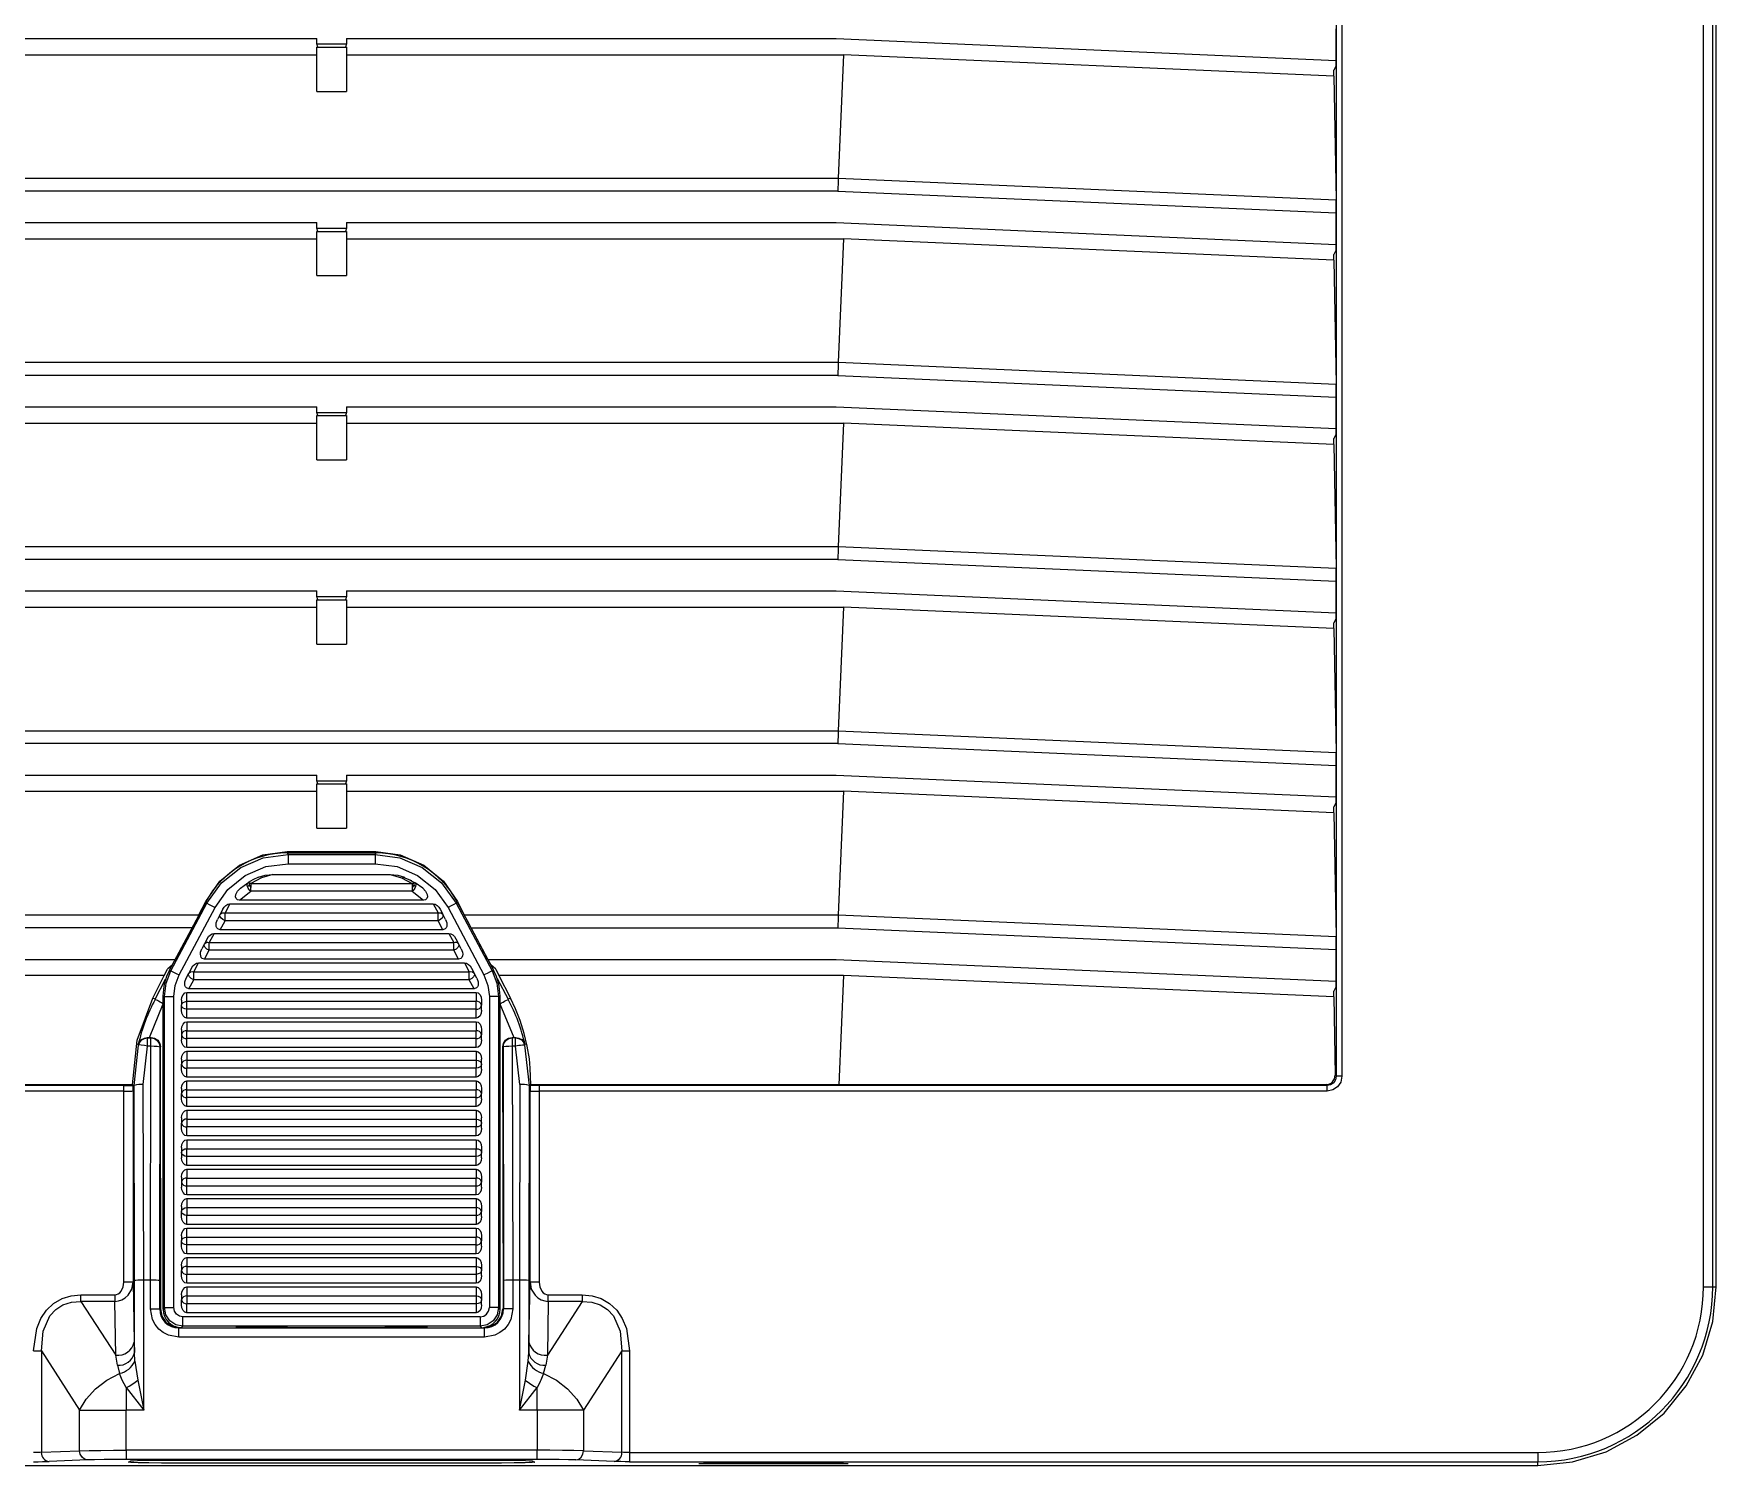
# Model space of a CAD drawing. Header units: millimetres. Extents: x -6000 to 26000, y -6000 to 26000.
# Drawn here: x 115.87 to 128.59, y -1950.66 to -1939.84 of the extents above; entities that cross this region are included whole.
import ezdxf

# ---------------------------------------------------------------- set-up
doc = ezdxf.new("R2010")
doc.units = ezdxf.units.MM
doc.header["$MEASUREMENT"] = 0
doc.layers.add('Чертеж и Рисунок_Ном._пера__7', color=7, linetype='Continuous', lineweight=15)
doc.layers.add('Чертеж и Рисунок_Ном._пера__8', color=7, linetype='Continuous', lineweight=15, true_color=0xa80f02)

msp = doc.modelspace()

# ---------------------------------------------------------------- linework, layer by layer
at = {"layer": 'Чертеж и Рисунок_Ном._пера__7', "color": 7, "linetype": 'Continuous', "lineweight": 15}
for p, q in [((128.491, -1949.307), (128.491, -1931.075)), ((128.561, -1949.307), (128.561, -1931.075)), ((128.588, -1949.307), (128.588, -1931.075)), ((125.716, -1932.665), (125.716, -1947.717)), ((125.758, -1932.665), (125.758, -1947.717)), ((125.715, -1940.039), (125.715, -1939.801)), ((114.309, -1939.874), (118.011, -1939.874)), ((118.011, -1939.915), (118.011, -1939.874)), ((118.011, -1939.915), (118.234, -1939.915)), ((118.017, -1939.94), (118.011, -1939.915)), ((118.011, -1940.274), (118.011, -1939.94)), ((118.011, -1939.94), (118.017, -1939.94)), ((118.017, -1939.94), (118.227, -1939.94)), ((118.234, -1939.915), (118.227, -1939.94)), ((118.227, -1939.94), (118.234, -1939.94)), ((118.234, -1939.874), (121.936, -1939.874)), ((118.234, -1939.874), (118.234, -1939.915)), ((118.234, -1939.94), (118.234, -1940.274)), ((121.936, -1939.874), (125.715, -1940.039)), ((114.253, -1939.996), (118.011, -1939.996)), ((118.234, -1939.996), (121.991, -1939.996)), ((121.991, -1939.996), (121.951, -1940.929)), ((125.698, -1940.158), (121.991, -1939.996)), ((125.715, -1940.081), (125.698, -1940.114)), ((125.713, -1940.039), (125.713, -1940.083)), ((125.715, -1940.039), (125.715, -1940.081)), ((125.698, -1940.158), (125.698, -1940.114)), ((125.698, -1940.158), (125.714, -1941.094)), ((118.011, -1940.274), (118.234, -1940.274)), ((114.294, -1940.929), (121.951, -1940.929)), ((121.951, -1940.929), (125.714, -1941.094)), ((121.948, -1941.028), (114.296, -1941.028)), ((121.948, -1941.028), (125.715, -1941.192)), ((125.715, -1941.43), (125.715, -1941.192)), ((114.309, -1941.265), (118.011, -1941.265)), ((118.011, -1941.307), (118.011, -1941.265)), ((118.011, -1941.307), (118.234, -1941.307)), ((118.017, -1941.332), (118.011, -1941.307)), ((118.011, -1941.666), (118.011, -1941.332)), ((118.011, -1941.332), (118.017, -1941.332)), ((118.017, -1941.332), (118.227, -1941.332)), ((118.234, -1941.307), (118.227, -1941.332)), ((118.227, -1941.332), (118.234, -1941.332)), ((118.234, -1941.265), (121.936, -1941.265)), ((118.234, -1941.265), (118.234, -1941.307)), ((118.234, -1941.332), (118.234, -1941.666)), ((121.936, -1941.265), (125.715, -1941.43)), ((114.253, -1941.388), (118.011, -1941.388)), ((118.234, -1941.388), (121.991, -1941.388)), ((121.991, -1941.388), (121.951, -1942.321)), ((125.698, -1941.55), (121.991, -1941.388)), ((125.715, -1941.472), (125.698, -1941.506)), ((125.698, -1941.55), (125.698, -1941.506)), ((125.713, -1941.43), (125.713, -1941.475)), ((125.715, -1941.43), (125.715, -1941.472)), ((125.698, -1941.55), (125.714, -1942.486)), ((118.011, -1941.666), (118.234, -1941.666)), ((114.294, -1942.321), (121.951, -1942.321)), ((121.951, -1942.321), (125.714, -1942.486)), ((121.948, -1942.42), (114.296, -1942.42)), ((121.948, -1942.42), (125.715, -1942.584)), ((125.715, -1942.822), (125.715, -1942.584)), ((114.253, -1942.78), (118.011, -1942.78)), ((114.309, -1942.657), (118.011, -1942.657)), ((118.011, -1942.699), (118.011, -1942.657)), ((118.011, -1942.699), (118.234, -1942.699)), ((118.017, -1942.723), (118.011, -1942.699)), ((118.011, -1942.723), (118.017, -1942.723)), ((118.011, -1943.058), (118.011, -1942.723)), ((118.017, -1942.723), (118.227, -1942.723)), ((118.234, -1942.699), (118.227, -1942.723)), ((118.227, -1942.723), (118.234, -1942.723)), ((118.234, -1942.657), (121.936, -1942.657)), ((118.234, -1942.657), (118.234, -1942.699)), ((118.234, -1942.723), (118.234, -1943.058)), ((118.234, -1942.78), (121.991, -1942.78)), ((121.936, -1942.657), (125.715, -1942.822)), ((121.991, -1942.78), (121.951, -1943.713)), ((125.698, -1942.941), (121.991, -1942.78)), ((125.715, -1942.864), (125.698, -1942.897)), ((125.698, -1942.941), (125.698, -1942.897)), ((125.713, -1942.822), (125.713, -1942.866)), ((125.715, -1942.822), (125.715, -1942.864)), ((125.698, -1942.941), (125.714, -1943.877)), ((118.011, -1943.058), (118.234, -1943.058)), ((114.294, -1943.713), (121.951, -1943.713)), ((121.951, -1943.713), (125.714, -1943.877)), ((121.948, -1943.811), (114.296, -1943.811)), ((121.948, -1943.811), (125.715, -1943.976)), ((114.309, -1944.049), (118.011, -1944.049)), ((118.011, -1944.091), (118.011, -1944.049)), ((118.234, -1944.049), (121.936, -1944.049)), ((118.234, -1944.049), (118.234, -1944.091)), ((121.936, -1944.049), (125.715, -1944.214)), ((125.715, -1944.214), (125.715, -1943.976)), ((114.253, -1944.171), (118.011, -1944.171)), ((118.011, -1944.091), (118.234, -1944.091)), ((118.017, -1944.115), (118.011, -1944.091)), ((118.011, -1944.115), (118.017, -1944.115)), ((118.011, -1944.45), (118.011, -1944.115)), ((118.017, -1944.115), (118.227, -1944.115)), ((118.234, -1944.091), (118.227, -1944.115)), ((118.227, -1944.115), (118.234, -1944.115)), ((118.234, -1944.115), (118.234, -1944.45)), ((118.234, -1944.171), (121.991, -1944.171)), ((121.991, -1944.171), (121.951, -1945.105)), ((125.698, -1944.333), (121.991, -1944.171)), ((125.715, -1944.256), (125.698, -1944.289)), ((125.698, -1944.333), (125.698, -1944.289)), ((125.713, -1944.214), (125.713, -1944.258)), ((125.715, -1944.214), (125.715, -1944.256)), ((125.698, -1944.333), (125.714, -1945.269)), ((118.011, -1944.45), (118.234, -1944.45)), ((114.294, -1945.105), (121.951, -1945.105)), ((121.951, -1945.105), (125.714, -1945.269)), ((121.948, -1945.203), (114.296, -1945.203)), ((121.948, -1945.203), (125.715, -1945.368)), ((114.309, -1945.441), (118.011, -1945.441)), ((118.011, -1945.483), (118.011, -1945.441)), ((118.234, -1945.441), (121.936, -1945.441)), ((118.234, -1945.441), (118.234, -1945.483)), ((121.936, -1945.441), (125.715, -1945.606)), ((125.715, -1945.606), (125.715, -1945.368)), ((114.253, -1945.563), (118.011, -1945.563)), ((118.011, -1945.483), (118.234, -1945.483)), ((118.017, -1945.507), (118.011, -1945.483)), ((118.011, -1945.507), (118.017, -1945.507)), ((118.011, -1945.841), (118.011, -1945.507)), ((118.017, -1945.507), (118.227, -1945.507)), ((118.234, -1945.483), (118.227, -1945.507)), ((118.227, -1945.507), (118.234, -1945.507)), ((118.234, -1945.507), (118.234, -1945.841)), ((118.234, -1945.563), (121.991, -1945.563)), ((121.991, -1945.563), (121.951, -1946.497)), ((125.698, -1945.725), (121.991, -1945.563)), ((125.715, -1945.648), (125.698, -1945.681)), ((125.698, -1945.725), (125.698, -1945.681)), ((125.713, -1945.606), (125.713, -1945.65)), ((125.715, -1945.606), (125.715, -1945.648)), ((125.698, -1945.725), (125.714, -1946.661)), ((118.011, -1945.841), (118.234, -1945.841)), ((117.786, -1946.029), (117.793, -1946.04)), ((117.786, -1946.029), (118.457, -1946.029)), ((117.787, -1946.019), (118.457, -1946.019)), ((117.793, -1946.04), (118.451, -1946.04)), ((118.457, -1946.029), (118.451, -1946.04)), ((117.679, -1946.192), (118.564, -1946.192)), ((117.793, -1946.11), (118.451, -1946.11)), ((118.728, -1946.239), (118.658, -1946.211)), ((117.426, -1946.387), (117.512, -1946.319)), ((117.433, -1946.295), (117.49, -1946.254)), ((117.487, -1946.283), (117.498, -1946.273)), ((117.512, -1946.26), (118.731, -1946.26)), ((118.731, -1946.319), (117.512, -1946.319)), ((118.714, -1946.234), (118.753, -1946.254)), ((118.731, -1946.319), (118.817, -1946.387)), ((118.757, -1946.283), (118.745, -1946.273)), ((118.811, -1946.295), (118.753, -1946.254)), ((116.897, -1946.916), (117.173, -1946.398)), ((116.908, -1946.919), (117.179, -1946.409)), ((116.97, -1946.951), (117.241, -1946.441)), ((117.119, -1946.497), (117.171, -1946.396)), ((117.173, -1946.398), (117.179, -1946.409)), ((117.3, -1946.454), (117.28, -1946.492)), ((117.353, -1946.414), (117.317, -1946.482)), ((117.353, -1946.414), (118.891, -1946.414)), ((118.817, -1946.387), (117.426, -1946.387)), ((118.891, -1946.414), (118.927, -1946.482)), ((118.943, -1946.454), (118.963, -1946.492)), ((119.003, -1946.441), (119.274, -1946.951)), ((119.071, -1946.398), (119.064, -1946.409)), ((119.064, -1946.409), (119.335, -1946.919)), ((119.071, -1946.398), (119.346, -1946.916)), ((119.074, -1946.396), (119.125, -1946.497)), ((114.294, -1946.497), (117.119, -1946.497)), ((117.068, -1946.595), (114.296, -1946.595)), ((117.068, -1946.595), (116.941, -1946.833)), ((117.28, -1946.492), (117.26, -1946.531)), ((117.281, -1946.609), (117.317, -1946.541)), ((117.317, -1946.482), (118.927, -1946.482)), ((117.317, -1946.541), (117.317, -1946.482)), ((118.927, -1946.541), (117.317, -1946.541)), ((118.927, -1946.541), (118.927, -1946.482)), ((118.963, -1946.609), (118.927, -1946.541)), ((118.984, -1946.531), (118.963, -1946.492)), ((119.125, -1946.497), (121.951, -1946.497)), ((119.303, -1946.833), (119.177, -1946.595)), ((119.177, -1946.595), (121.948, -1946.595)), ((121.948, -1946.595), (125.715, -1946.759)), ((121.951, -1946.497), (125.714, -1946.661)), ((117.162, -1946.715), (117.141, -1946.753)), ((117.182, -1946.677), (117.162, -1946.715)), ((117.235, -1946.637), (117.198, -1946.705)), ((117.198, -1946.705), (119.045, -1946.705)), ((117.198, -1946.764), (117.198, -1946.705)), ((117.235, -1946.637), (119.009, -1946.637)), ((118.963, -1946.609), (117.281, -1946.609)), ((119.009, -1946.637), (119.045, -1946.705)), ((119.045, -1946.764), (119.045, -1946.705)), ((119.061, -1946.677), (119.082, -1946.715)), ((119.102, -1946.753), (119.082, -1946.715)), ((114.309, -1946.833), (116.941, -1946.833)), ((116.919, -1946.874), (116.941, -1946.833)), ((117.162, -1946.832), (117.198, -1946.764)), ((119.081, -1946.832), (117.162, -1946.832)), ((119.045, -1946.764), (117.198, -1946.764)), ((119.081, -1946.832), (119.045, -1946.764)), ((119.303, -1946.833), (119.325, -1946.874)), ((119.303, -1946.833), (121.936, -1946.833)), ((121.936, -1946.833), (125.715, -1946.998)), ((125.715, -1946.998), (125.715, -1946.759)), ((116.857, -1946.955), (114.253, -1946.955)), ((116.77, -1947.126), (116.857, -1946.955)), ((116.857, -1946.955), (116.882, -1946.908)), ((116.919, -1946.874), (116.882, -1946.908)), ((116.897, -1946.916), (116.908, -1946.919)), ((117.023, -1946.976), (117.043, -1946.938)), ((117.064, -1946.899), (117.043, -1946.938)), ((117.08, -1946.928), (117.116, -1946.86)), ((117.08, -1946.987), (117.08, -1946.928)), ((117.08, -1946.928), (119.163, -1946.928)), ((117.116, -1946.86), (119.127, -1946.86)), ((119.127, -1946.86), (119.163, -1946.928)), ((119.163, -1946.987), (119.163, -1946.928)), ((119.18, -1946.899), (119.2, -1946.938)), ((119.221, -1946.976), (119.2, -1946.938)), ((119.363, -1946.908), (119.325, -1946.874)), ((119.346, -1946.916), (119.335, -1946.919)), ((119.363, -1946.908), (119.387, -1946.955)), ((119.387, -1946.955), (119.475, -1947.126)), ((121.991, -1946.955), (119.387, -1946.955)), ((121.991, -1946.955), (121.955, -1947.782)), ((125.698, -1947.117), (121.991, -1946.955)), ((117.029, -1947.083), (119.214, -1947.083)), ((117.029, -1947.15), (117.029, -1947.083)), ((117.044, -1947.055), (117.08, -1946.987)), ((119.2, -1947.055), (117.044, -1947.055)), ((119.163, -1946.987), (117.08, -1946.987)), ((119.2, -1947.055), (119.163, -1946.987)), ((119.214, -1947.083), (119.214, -1947.15)), ((125.715, -1947.039), (125.698, -1947.073)), ((125.698, -1947.117), (125.698, -1947.073)), ((125.713, -1946.997), (125.713, -1947.042)), ((125.715, -1946.998), (125.715, -1947.039)), ((116.746, -1947.424), (116.849, -1947.168)), ((116.788, -1947.135), (116.77, -1947.126)), ((116.848, -1947.112), (116.859, -1947.114)), ((116.848, -1949.477), (116.848, -1947.112)), ((116.859, -1949.465), (116.859, -1947.114)), ((116.929, -1949.465), (116.929, -1947.114)), ((116.987, -1947.142), (116.987, -1947.18)), ((116.987, -1947.218), (116.987, -1947.18)), ((117.029, -1947.15), (119.214, -1947.15)), ((117.029, -1947.209), (117.029, -1947.15)), ((119.214, -1947.209), (117.029, -1947.209)), ((117.029, -1947.277), (117.029, -1947.209)), ((119.214, -1947.209), (119.214, -1947.15)), ((119.214, -1947.277), (119.214, -1947.209)), ((119.256, -1947.142), (119.256, -1947.18)), ((119.256, -1947.218), (119.256, -1947.18)), ((119.315, -1947.114), (119.315, -1949.465)), ((119.395, -1947.112), (119.384, -1947.114)), ((119.384, -1947.114), (119.384, -1949.465)), ((119.395, -1947.112), (119.395, -1949.477)), ((119.395, -1947.168), (119.499, -1947.424)), ((119.475, -1947.126), (119.457, -1947.135)), ((125.698, -1947.117), (125.708, -1947.709)), ((119.214, -1947.277), (117.029, -1947.277)), ((117.029, -1947.305), (119.214, -1947.305)), ((117.029, -1947.305), (117.029, -1947.373)), ((119.214, -1947.305), (119.214, -1947.373)), ((116.63, -1947.786), (116.663, -1947.481)), ((116.663, -1947.481), (116.66, -1947.477)), ((116.731, -1947.427), (116.729, -1947.424)), ((116.729, -1947.424), (116.746, -1947.424)), ((116.731, -1947.427), (116.756, -1947.427)), ((116.746, -1947.424), (116.759, -1947.424)), ((116.756, -1947.427), (116.759, -1947.424)), ((116.987, -1947.364), (116.987, -1947.403)), ((116.987, -1947.403), (116.987, -1947.441)), ((117.029, -1947.432), (117.029, -1947.373)), ((117.029, -1947.373), (119.214, -1947.373)), ((119.214, -1947.432), (117.029, -1947.432)), ((117.029, -1947.5), (117.029, -1947.432)), ((119.214, -1947.432), (119.214, -1947.373)), ((119.214, -1947.5), (119.214, -1947.432)), ((119.256, -1947.364), (119.256, -1947.403)), ((119.256, -1947.441), (119.256, -1947.403)), ((119.486, -1947.424), (119.488, -1947.427)), ((119.488, -1947.427), (119.499, -1947.424)), ((119.513, -1947.427), (119.488, -1947.427)), ((119.499, -1947.424), (119.515, -1947.424)), ((119.515, -1947.424), (119.513, -1947.427)), ((119.584, -1947.477), (119.581, -1947.481)), ((119.581, -1947.481), (119.615, -1947.786)), ((116.699, -1947.78), (116.731, -1947.49)), ((116.756, -1947.49), (116.731, -1947.49)), ((116.753, -1949.257), (116.756, -1947.49)), ((116.823, -1949.26), (116.826, -1947.496)), ((116.828, -1947.494), (116.826, -1947.496)), ((116.826, -1947.496), (116.828, -1949.475)), ((116.987, -1947.587), (116.987, -1947.625)), ((119.214, -1947.5), (117.029, -1947.5)), ((117.029, -1947.528), (119.214, -1947.528)), ((117.029, -1947.528), (117.029, -1947.596)), ((117.029, -1947.596), (117.029, -1947.655)), ((117.029, -1947.596), (119.214, -1947.596)), ((119.214, -1947.528), (119.214, -1947.596)), ((119.214, -1947.596), (119.214, -1947.655)), ((119.256, -1947.625), (119.256, -1947.587)), ((119.421, -1949.475), (119.416, -1947.494)), ((119.416, -1947.494), (119.419, -1947.496)), ((119.419, -1947.496), (119.421, -1949.26)), ((119.513, -1947.49), (119.488, -1947.49)), ((119.488, -1947.49), (119.491, -1949.257)), ((119.545, -1947.78), (119.513, -1947.49)), ((116.987, -1947.664), (116.987, -1947.625)), ((119.214, -1947.655), (117.029, -1947.655)), ((117.029, -1947.723), (117.029, -1947.655)), ((119.214, -1947.723), (117.029, -1947.723)), ((119.214, -1947.723), (119.214, -1947.655)), ((119.256, -1947.664), (119.256, -1947.625)), ((125.708, -1947.709), (125.716, -1947.717)), ((116.553, -1947.787), (110.598, -1947.787)), ((116.553, -1947.828), (110.598, -1947.828)), ((116.617, -1947.782), (114.289, -1947.782)), ((116.553, -1949.272), (116.553, -1947.828)), ((116.621, -1947.787), (116.617, -1947.782)), ((116.63, -1947.786), (116.621, -1947.787)), ((116.623, -1947.83), (116.623, -1949.272)), ((116.632, -1949.26), (116.63, -1947.786)), ((116.702, -1949.257), (116.699, -1947.78)), ((116.987, -1947.81), (116.987, -1947.848)), ((116.987, -1947.886), (116.987, -1947.848)), ((117.029, -1947.751), (119.214, -1947.751)), ((117.029, -1947.818), (117.029, -1947.751)), ((117.029, -1947.818), (119.214, -1947.818)), ((117.029, -1947.877), (117.029, -1947.818)), ((119.214, -1947.751), (119.214, -1947.818)), ((119.214, -1947.877), (119.214, -1947.818)), ((119.256, -1947.81), (119.256, -1947.848)), ((119.256, -1947.886), (119.256, -1947.848)), ((119.545, -1947.78), (119.543, -1949.257)), ((119.615, -1947.786), (119.612, -1949.26)), ((119.623, -1947.787), (119.615, -1947.786)), ((119.622, -1949.272), (119.622, -1947.83)), ((119.628, -1947.782), (119.623, -1947.787)), ((121.955, -1947.782), (119.628, -1947.782)), ((125.647, -1947.787), (119.691, -1947.787)), ((119.691, -1947.828), (119.691, -1949.272)), ((125.647, -1947.828), (119.691, -1947.828)), ((125.64, -1947.779), (121.955, -1947.782)), ((125.647, -1947.787), (125.64, -1947.779)), ((119.214, -1947.877), (117.029, -1947.877)), ((117.029, -1947.945), (117.029, -1947.877)), ((119.214, -1947.945), (117.029, -1947.945)), ((117.029, -1947.973), (119.214, -1947.973)), ((117.029, -1947.973), (117.029, -1948.041)), ((119.214, -1947.945), (119.214, -1947.877)), ((119.214, -1947.973), (119.214, -1948.041)), ((116.987, -1948.032), (116.987, -1948.071)), ((116.987, -1948.109), (116.987, -1948.071)), ((117.029, -1948.041), (117.029, -1948.1)), ((117.029, -1948.041), (119.214, -1948.041)), ((119.214, -1948.1), (117.029, -1948.1)), ((117.029, -1948.168), (117.029, -1948.1)), ((119.214, -1948.041), (119.214, -1948.1)), ((119.214, -1948.168), (119.214, -1948.1)), ((119.256, -1948.071), (119.256, -1948.032)), ((119.256, -1948.109), (119.256, -1948.071)), ((119.214, -1948.168), (117.029, -1948.168)), ((117.029, -1948.196), (117.029, -1948.264)), ((117.029, -1948.196), (119.214, -1948.196)), ((119.214, -1948.196), (119.214, -1948.264)), ((116.987, -1948.255), (116.987, -1948.293)), ((116.987, -1948.293), (116.987, -1948.332)), ((117.029, -1948.264), (119.214, -1948.264)), ((117.029, -1948.323), (117.029, -1948.264)), ((119.214, -1948.323), (117.029, -1948.323)), ((117.029, -1948.391), (117.029, -1948.323)), ((119.214, -1948.323), (119.214, -1948.264)), ((119.214, -1948.391), (119.214, -1948.323)), ((119.256, -1948.255), (119.256, -1948.293)), ((119.256, -1948.332), (119.256, -1948.293)), ((116.987, -1948.478), (116.987, -1948.516)), ((119.214, -1948.391), (117.029, -1948.391)), ((117.029, -1948.419), (117.029, -1948.486)), ((117.029, -1948.419), (119.214, -1948.419)), ((117.029, -1948.486), (119.214, -1948.486)), ((117.029, -1948.546), (117.029, -1948.486)), ((119.214, -1948.419), (119.214, -1948.486)), ((119.214, -1948.546), (119.214, -1948.486)), ((119.256, -1948.478), (119.256, -1948.516)), ((116.987, -1948.516), (116.987, -1948.554)), ((119.214, -1948.546), (117.029, -1948.546)), ((117.029, -1948.613), (117.029, -1948.546)), ((119.214, -1948.613), (117.029, -1948.613)), ((119.214, -1948.613), (119.214, -1948.546)), ((119.256, -1948.554), (119.256, -1948.516)), ((116.987, -1948.7), (116.987, -1948.739)), ((116.987, -1948.777), (116.987, -1948.739)), ((117.029, -1948.641), (119.214, -1948.641)), ((117.029, -1948.641), (117.029, -1948.709)), ((117.029, -1948.709), (117.029, -1948.768)), ((117.029, -1948.709), (119.214, -1948.709)), ((119.214, -1948.641), (119.214, -1948.709)), ((119.214, -1948.709), (119.214, -1948.768)), ((119.256, -1948.7), (119.256, -1948.739)), ((119.256, -1948.777), (119.256, -1948.739)), ((119.214, -1948.768), (117.029, -1948.768)), ((117.029, -1948.836), (117.029, -1948.768)), ((119.214, -1948.836), (117.029, -1948.836)), ((117.029, -1948.932), (117.029, -1948.864)), ((117.029, -1948.864), (119.214, -1948.864)), ((119.214, -1948.768), (119.214, -1948.836)), ((119.214, -1948.864), (119.214, -1948.932)), ((116.987, -1948.923), (116.987, -1948.961)), ((116.987, -1949), (116.987, -1948.961)), ((117.029, -1948.932), (119.214, -1948.932)), ((117.029, -1948.991), (117.029, -1948.932)), ((119.214, -1948.991), (117.029, -1948.991)), ((117.029, -1949.059), (117.029, -1948.991)), ((119.214, -1948.991), (119.214, -1948.932)), ((119.214, -1949.059), (119.214, -1948.991)), ((119.256, -1948.923), (119.256, -1948.961)), ((119.256, -1949), (119.256, -1948.961)), ((119.214, -1949.059), (117.029, -1949.059)), ((117.029, -1949.087), (119.214, -1949.087)), ((117.029, -1949.087), (117.029, -1949.155)), ((119.214, -1949.087), (119.214, -1949.155)), ((116.632, -1949.805), (116.632, -1949.26)), ((116.702, -1950.239), (116.702, -1949.257)), ((116.753, -1949.257), (116.702, -1949.257)), ((116.753, -1949.475), (116.753, -1949.257)), ((116.823, -1949.475), (116.823, -1949.26)), ((116.987, -1949.146), (116.987, -1949.184)), ((116.987, -1949.222), (116.987, -1949.184)), ((117.029, -1949.155), (117.029, -1949.214)), ((117.029, -1949.155), (119.214, -1949.155)), ((119.214, -1949.214), (117.029, -1949.214)), ((117.029, -1949.281), (117.029, -1949.214)), ((119.214, -1949.155), (119.214, -1949.214)), ((119.214, -1949.214), (119.214, -1949.281)), ((119.256, -1949.146), (119.256, -1949.184)), ((119.256, -1949.222), (119.256, -1949.184)), ((119.421, -1949.26), (119.421, -1949.475)), ((119.543, -1949.257), (119.491, -1949.257)), ((119.491, -1949.257), (119.491, -1949.475)), ((119.543, -1949.257), (119.543, -1950.239)), ((119.612, -1949.26), (119.612, -1949.805)), ((116.227, -1949.369), (116.484, -1949.369)), ((116.623, -1949.272), (116.631, -1949.726)), ((116.987, -1949.368), (116.987, -1949.407)), ((119.214, -1949.281), (117.029, -1949.281)), ((117.029, -1949.309), (119.214, -1949.309)), ((117.029, -1949.309), (117.029, -1949.377)), ((117.029, -1949.377), (117.029, -1949.436)), ((117.029, -1949.377), (119.214, -1949.377)), ((119.214, -1949.309), (119.214, -1949.377)), ((119.214, -1949.377), (119.214, -1949.436)), ((119.256, -1949.368), (119.256, -1949.407)), ((119.614, -1949.726), (119.622, -1949.272)), ((119.76, -1949.369), (120.017, -1949.369)), ((128.491, -1949.307), (128.561, -1949.307)), ((128.561, -1949.307), (128.588, -1949.307)), ((116.227, -1949.418), (116.492, -1949.824)), ((116.484, -1949.418), (116.227, -1949.418)), ((116.492, -1949.824), (116.484, -1949.418)), ((116.753, -1949.475), (116.823, -1949.475)), ((116.823, -1949.475), (116.828, -1949.475)), ((116.848, -1949.477), (116.859, -1949.465)), ((116.987, -1949.445), (116.987, -1949.407)), ((119.214, -1949.436), (117.029, -1949.436)), ((117.029, -1949.504), (117.029, -1949.436)), ((119.214, -1949.504), (117.029, -1949.504)), ((119.214, -1949.436), (119.214, -1949.504)), ((119.256, -1949.445), (119.256, -1949.407)), ((119.395, -1949.477), (119.384, -1949.465)), ((119.416, -1949.475), (119.421, -1949.475)), ((119.491, -1949.475), (119.421, -1949.475)), ((120.017, -1949.418), (119.753, -1949.824)), ((119.76, -1949.418), (119.753, -1949.824)), ((120.017, -1949.418), (119.76, -1949.418)), ((116.967, -1949.615), (116.967, -1949.62)), ((116.967, -1949.615), (116.971, -1949.615)), ((116.967, -1949.689), (116.967, -1949.62)), ((119.277, -1949.62), (116.967, -1949.62)), ((119.245, -1949.535), (116.998, -1949.535)), ((119.245, -1949.604), (116.998, -1949.604)), ((117.398, -1949.616), (117.398, -1949.615)), ((117.398, -1949.615), (118.846, -1949.616)), ((117.79, -1949.616), (117.398, -1949.616)), ((117.79, -1949.616), (118.525, -1949.616)), ((118.846, -1949.616), (118.525, -1949.616)), ((118.846, -1949.616), (118.846, -1949.615)), ((119.273, -1949.615), (119.277, -1949.615)), ((119.277, -1949.62), (119.277, -1949.615)), ((119.277, -1949.689), (119.277, -1949.62)), ((116.631, -1949.726), (116.632, -1949.805)), ((119.277, -1949.689), (116.967, -1949.689)), ((119.612, -1949.805), (119.614, -1949.726)), ((115.929, -1949.792), (116.218, -1950.239)), ((115.929, -1949.792), (115.929, -1950.558)), ((116.503, -1949.9), (116.492, -1949.824)), ((116.503, -1949.9), (116.519, -1949.962)), ((116.635, -1949.87), (116.632, -1949.805)), ((116.635, -1949.87), (116.657, -1950.013)), ((119.587, -1950.013), (119.609, -1949.87)), ((119.609, -1949.87), (119.612, -1949.805)), ((119.725, -1949.962), (119.741, -1949.9)), ((119.753, -1949.824), (119.741, -1949.9)), ((120.316, -1949.792), (120.026, -1950.239)), ((120.316, -1950.558), (120.316, -1949.792)), ((120.374, -1949.792), (120.374, -1950.56)), ((116.657, -1950.013), (116.702, -1950.239)), ((119.543, -1950.239), (119.587, -1950.013)), ((116.569, -1950.069), (116.702, -1950.239)), ((119.543, -1950.239), (119.676, -1950.069)), ((116.218, -1950.547), (116.218, -1950.239)), ((116.569, -1950.543), (116.569, -1950.239)), ((116.702, -1950.239), (116.569, -1950.239)), ((119.676, -1950.239), (119.543, -1950.239)), ((119.676, -1950.239), (119.676, -1950.543)), ((120.026, -1950.239), (120.026, -1950.547)), ((109.006, -1950.657), (127.238, -1950.657)), ((115.929, -1950.558), (116.218, -1950.547)), ((116.277, -1950.616), (115.987, -1950.628)), ((119.676, -1950.543), (116.569, -1950.543)), ((119.676, -1950.612), (116.569, -1950.612)), ((116.587, -1950.633), (116.605, -1950.624)), ((116.603, -1950.63), (116.587, -1950.633)), ((116.587, -1950.633), (116.587, -1950.633)), ((119.407, -1950.64), (116.837, -1950.64)), ((116.856, -1950.618), (117.398, -1950.618)), ((117.398, -1950.617), (118.846, -1950.617)), ((117.398, -1950.617), (117.398, -1950.618)), ((118.846, -1950.618), (118.846, -1950.617)), ((118.846, -1950.618), (119.389, -1950.618)), ((119.639, -1950.624), (119.657, -1950.633)), ((119.657, -1950.633), (119.658, -1950.633)), ((120.257, -1950.628), (119.968, -1950.616)), ((120.026, -1950.547), (120.316, -1950.558)), ((120.374, -1950.56), (120.374, -1950.63)), ((120.374, -1950.56), (127.238, -1950.56)), ((120.374, -1950.63), (127.238, -1950.63)), ((120.934, -1950.634), (121.991, -1950.634)), ((121.991, -1950.645), (120.934, -1950.645)), ((127.238, -1950.56), (127.238, -1950.63)), ((127.238, -1950.657), (127.238, -1950.63))]:
    msp.add_line(p, q, dxfattribs=at)
at = {"layer": 'Чертеж и Рисунок_Ном._пера__7', "color": 7, "linetype": 'Continuous', "lineweight": 15, "flags": 128}
for points in [[(121.951, -1940.929), (121.95, -1940.951), (121.95, -1940.975), (121.949, -1941.001), (121.948, -1941.028)], [(125.715, -1941.192), (125.714, -1941.165), (125.714, -1941.139), (125.714, -1941.115), (125.714, -1941.094)], [(121.951, -1942.321), (121.95, -1942.342), (121.95, -1942.366), (121.949, -1942.393), (121.948, -1942.42)], [(125.715, -1942.584), (125.714, -1942.557), (125.714, -1942.531), (125.714, -1942.507), (125.714, -1942.486)], [(121.951, -1943.713), (121.95, -1943.734), (121.95, -1943.758), (121.949, -1943.784), (121.948, -1943.811)], [(125.715, -1943.976), (125.714, -1943.949), (125.714, -1943.923), (125.714, -1943.898), (125.714, -1943.877)], [(121.951, -1945.105), (121.95, -1945.126), (121.95, -1945.15), (121.949, -1945.176), (121.948, -1945.203)], [(125.715, -1945.368), (125.714, -1945.34), (125.714, -1945.314), (125.714, -1945.29), (125.714, -1945.269)], [(117.171, -1946.396), (117.277, -1946.243), (117.426, -1946.121), (117.603, -1946.044), (117.787, -1946.019)], [(117.179, -1946.409), (117.29, -1946.255), (117.435, -1946.139), (117.605, -1946.066), (117.793, -1946.04)], [(117.793, -1946.04), (117.793, -1946.062), (117.793, -1946.084), (117.793, -1946.11)], [(118.451, -1946.04), (118.451, -1946.062), (118.451, -1946.084), (118.451, -1946.11)], [(118.451, -1946.04), (118.639, -1946.066), (118.808, -1946.139), (118.953, -1946.255), (119.064, -1946.409)], [(118.457, -1946.019), (118.641, -1946.044), (118.819, -1946.121), (118.968, -1946.243), (119.074, -1946.396)], [(117.241, -1946.441), (117.339, -1946.305), (117.47, -1946.199), (117.626, -1946.132), (117.793, -1946.11)], [(117.569, -1946.212), (117.528, -1946.232), (117.492, -1946.252)], [(117.679, -1946.192), (117.593, -1946.218), (117.512, -1946.26)], [(117.569, -1946.212), (117.621, -1946.197), (117.679, -1946.192)], [(118.451, -1946.11), (118.618, -1946.132), (118.772, -1946.199), (118.904, -1946.304), (119.003, -1946.441)], [(118.564, -1946.192), (118.651, -1946.218), (118.731, -1946.26)], [(118.564, -1946.192), (118.622, -1946.197), (118.674, -1946.212)], [(117.426, -1946.387), (117.411, -1946.383), (117.401, -1946.374), (117.397, -1946.361), (117.399, -1946.344), (117.412, -1946.317), (117.433, -1946.295)], [(117.487, -1946.283), (117.484, -1946.274), (117.486, -1946.258)], [(117.512, -1946.319), (117.504, -1946.312), (117.497, -1946.303), (117.491, -1946.294), (117.487, -1946.283)], [(117.49, -1946.254), (117.5, -1946.253)], [(117.5, -1946.253), (117.498, -1946.273)], [(117.498, -1946.273), (117.504, -1946.281), (117.512, -1946.289)], [(117.5, -1946.253), (117.512, -1946.26)], [(117.512, -1946.26), (117.512, -1946.273), (117.512, -1946.289)], [(117.512, -1946.319), (117.512, -1946.305), (117.512, -1946.289)], [(118.731, -1946.26), (118.743, -1946.253)], [(118.731, -1946.26), (118.731, -1946.273), (118.731, -1946.289)], [(118.745, -1946.273), (118.739, -1946.281), (118.731, -1946.289)], [(118.757, -1946.283), (118.752, -1946.294), (118.746, -1946.303), (118.739, -1946.312), (118.731, -1946.319)], [(118.731, -1946.289), (118.731, -1946.305), (118.731, -1946.319)], [(118.743, -1946.253), (118.745, -1946.273)], [(118.743, -1946.253), (118.753, -1946.254)], [(118.753, -1946.254), (118.76, -1946.265), (118.757, -1946.283)], [(118.811, -1946.295), (118.831, -1946.317), (118.845, -1946.344), (118.847, -1946.36), (118.843, -1946.374), (118.832, -1946.384), (118.817, -1946.387)], [(117.179, -1946.409), (117.198, -1946.419), (117.218, -1946.429), (117.241, -1946.441)], [(117.3, -1946.454), (117.311, -1946.438), (117.324, -1946.425), (117.339, -1946.417), (117.353, -1946.414)], [(118.891, -1946.414), (118.905, -1946.417), (118.919, -1946.425), (118.932, -1946.438), (118.943, -1946.454)], [(119.064, -1946.409), (119.045, -1946.419), (119.026, -1946.429), (119.003, -1946.441)], [(117.119, -1946.497), (117.096, -1946.542), (117.068, -1946.595)], [(117.281, -1946.609), (117.263, -1946.603), (117.256, -1946.596), (117.251, -1946.584), (117.249, -1946.571), (117.25, -1946.557), (117.26, -1946.531)], [(117.317, -1946.541), (117.299, -1946.533), (117.285, -1946.52), (117.278, -1946.506), (117.28, -1946.492)], [(117.28, -1946.492), (117.294, -1946.482), (117.305, -1946.481), (117.317, -1946.482)], [(118.927, -1946.482), (118.938, -1946.481), (118.949, -1946.482), (118.963, -1946.492)], [(118.963, -1946.512), (118.958, -1946.521), (118.949, -1946.53), (118.938, -1946.537), (118.927, -1946.541)], [(118.963, -1946.492), (118.963, -1946.512)], [(118.984, -1946.531), (118.993, -1946.557), (118.994, -1946.571), (118.993, -1946.584), (118.988, -1946.595), (118.981, -1946.603), (118.963, -1946.609)], [(119.177, -1946.595), (119.149, -1946.542), (119.125, -1946.497)], [(121.951, -1946.497), (121.95, -1946.518), (121.95, -1946.542), (121.949, -1946.568), (121.948, -1946.595)], [(117.198, -1946.764), (117.18, -1946.756), (117.167, -1946.743), (117.16, -1946.728), (117.162, -1946.715)], [(117.162, -1946.715), (117.176, -1946.704), (117.187, -1946.703), (117.198, -1946.705)], [(117.182, -1946.677), (117.193, -1946.661), (117.206, -1946.648), (117.22, -1946.64), (117.235, -1946.637)], [(119.009, -1946.637), (119.023, -1946.64), (119.038, -1946.648), (119.051, -1946.66), (119.061, -1946.677)], [(119.045, -1946.705), (119.057, -1946.703), (119.068, -1946.704), (119.082, -1946.715)], [(119.082, -1946.715), (119.084, -1946.728), (119.077, -1946.743), (119.063, -1946.756), (119.045, -1946.764)], [(125.715, -1946.759), (125.714, -1946.732), (125.714, -1946.706), (125.714, -1946.682), (125.714, -1946.661)], [(117.162, -1946.832), (117.145, -1946.826), (117.137, -1946.818), (117.133, -1946.807), (117.131, -1946.794), (117.132, -1946.779), (117.141, -1946.753)], [(119.102, -1946.753), (119.111, -1946.779), (119.113, -1946.794), (119.111, -1946.807), (119.106, -1946.818), (119.099, -1946.826), (119.081, -1946.832)], [(116.859, -1947.114), (116.872, -1947.014), (116.908, -1946.919)], [(116.908, -1946.919), (116.927, -1946.929), (116.947, -1946.939), (116.97, -1946.951)], [(116.929, -1947.114), (116.939, -1947.03), (116.97, -1946.951)], [(117.044, -1947.055), (117.026, -1947.049), (117.019, -1947.041), (117.014, -1947.03), (117.012, -1947.017), (117.014, -1947.002), (117.023, -1946.976)], [(117.08, -1946.987), (117.062, -1946.979), (117.048, -1946.966), (117.041, -1946.951), (117.043, -1946.938)], [(117.043, -1946.938), (117.057, -1946.927), (117.068, -1946.926), (117.08, -1946.928)], [(117.064, -1946.899), (117.074, -1946.883), (117.087, -1946.871), (117.102, -1946.863), (117.116, -1946.86)], [(119.127, -1946.86), (119.142, -1946.863), (119.156, -1946.871), (119.169, -1946.883), (119.18, -1946.899)], [(119.163, -1946.928), (119.175, -1946.926), (119.186, -1946.927), (119.2, -1946.938)], [(119.2, -1946.938), (119.202, -1946.951), (119.195, -1946.966), (119.181, -1946.979), (119.163, -1946.987)], [(119.221, -1946.976), (119.23, -1947.002), (119.231, -1947.016), (119.229, -1947.03), (119.225, -1947.041), (119.217, -1947.049), (119.2, -1947.055)], [(119.335, -1946.919), (119.316, -1946.929), (119.297, -1946.939), (119.274, -1946.951)], [(119.274, -1946.951), (119.304, -1947.03), (119.315, -1947.114)], [(119.335, -1946.919), (119.372, -1947.014), (119.384, -1947.114)], [(116.987, -1947.142), (116.991, -1947.119), (117, -1947.1), (117.014, -1947.087), (117.029, -1947.083)], [(119.214, -1947.083), (119.23, -1947.087), (119.244, -1947.1), (119.253, -1947.12), (119.256, -1947.142)], [(116.617, -1947.782), (116.653, -1947.445), (116.77, -1947.126)], [(116.849, -1947.168), (116.837, -1947.162), (116.826, -1947.156), (116.815, -1947.15), (116.806, -1947.145), (116.793, -1947.138)], [(116.859, -1947.114), (116.881, -1947.114), (116.903, -1947.114), (116.929, -1947.114)], [(116.987, -1947.18), (116.991, -1947.169), (117, -1947.159), (117.013, -1947.153), (117.029, -1947.15)], [(117.029, -1947.209), (117.013, -1947.207), (117, -1947.201), (116.991, -1947.191), (116.987, -1947.18)], [(117.029, -1947.277), (117.014, -1947.273), (117, -1947.26), (116.99, -1947.24), (116.987, -1947.218)], [(119.256, -1947.218), (119.253, -1947.241), (119.244, -1947.26), (119.23, -1947.273), (119.214, -1947.277)], [(119.384, -1947.114), (119.362, -1947.114), (119.34, -1947.114), (119.315, -1947.114)], [(119.395, -1947.168), (119.407, -1947.162), (119.418, -1947.156), (119.429, -1947.15), (119.438, -1947.145), (119.452, -1947.138)], [(119.628, -1947.782), (119.624, -1947.656), (119.617, -1947.586), (119.601, -1947.488), (119.578, -1947.393), (119.548, -1947.295), (119.513, -1947.206), (119.475, -1947.126)], [(116.987, -1947.364), (116.991, -1947.342), (117, -1947.322), (117.014, -1947.309), (117.029, -1947.305)], [(119.214, -1947.305), (119.23, -1947.309), (119.244, -1947.322), (119.253, -1947.343), (119.256, -1947.364)], [(116.66, -1947.477), (116.666, -1947.462), (116.685, -1947.439), (116.707, -1947.428), (116.729, -1947.424)], [(116.663, -1947.481), (116.672, -1947.459), (116.688, -1947.442), (116.708, -1947.431), (116.731, -1947.427)], [(116.731, -1947.49), (116.707, -1947.485), (116.684, -1947.481), (116.669, -1947.48)], [(116.731, -1947.49), (116.731, -1947.466), (116.731, -1947.445), (116.731, -1947.432)], [(116.756, -1947.427), (116.783, -1947.432), (116.805, -1947.447), (116.82, -1947.47), (116.826, -1947.496)], [(116.756, -1947.49), (116.756, -1947.466), (116.756, -1947.445), (116.756, -1947.432)], [(116.759, -1947.424), (116.784, -1947.429), (116.797, -1947.435), (116.808, -1947.445), (116.817, -1947.455), (116.823, -1947.468), (116.828, -1947.494)], [(117.029, -1947.5), (117.014, -1947.496), (117, -1947.483), (116.99, -1947.463), (116.987, -1947.441)], [(119.256, -1947.441), (119.253, -1947.463), (119.244, -1947.483), (119.23, -1947.496), (119.214, -1947.5)], [(119.416, -1947.494), (119.421, -1947.468), (119.428, -1947.456), (119.437, -1947.445), (119.447, -1947.436), (119.46, -1947.429), (119.486, -1947.424)], [(119.419, -1947.496), (119.424, -1947.47), (119.439, -1947.447), (119.462, -1947.432), (119.488, -1947.427)], [(119.488, -1947.427), (119.488, -1947.445), (119.488, -1947.466), (119.488, -1947.49)], [(119.513, -1947.427), (119.536, -1947.431), (119.557, -1947.442), (119.572, -1947.459), (119.581, -1947.481)], [(119.513, -1947.49), (119.513, -1947.466), (119.513, -1947.445), (119.513, -1947.432)], [(119.581, -1947.481), (119.566, -1947.481), (119.549, -1947.483), (119.537, -1947.485), (119.513, -1947.49)], [(119.515, -1947.424), (119.537, -1947.428), (119.559, -1947.439), (119.573, -1947.453), (119.584, -1947.477)], [(116.826, -1947.496), (116.805, -1947.492), (116.782, -1947.491), (116.756, -1947.49)], [(116.987, -1947.587), (116.991, -1947.564), (117, -1947.545), (117.014, -1947.532), (117.029, -1947.528)], [(119.214, -1947.528), (119.23, -1947.532), (119.244, -1947.545), (119.253, -1947.565), (119.256, -1947.587)], [(119.214, -1947.596), (119.23, -1947.598), (119.244, -1947.604), (119.253, -1947.614), (119.256, -1947.625)], [(119.488, -1947.49), (119.462, -1947.491), (119.44, -1947.492), (119.424, -1947.494)], [(117.029, -1947.723), (117.014, -1947.719), (117, -1947.705), (116.99, -1947.685), (116.987, -1947.664)], [(119.256, -1947.625), (119.253, -1947.637), (119.244, -1947.646), (119.23, -1947.653), (119.214, -1947.655)], [(119.256, -1947.664), (119.253, -1947.686), (119.244, -1947.705), (119.23, -1947.719), (119.214, -1947.723)], [(125.64, -1947.779), (125.653, -1947.778), (125.665, -1947.774), (125.677, -1947.768), (125.688, -1947.759), (125.703, -1947.735), (125.708, -1947.709)], [(125.758, -1947.717), (125.75, -1947.76), (125.725, -1947.796), (125.689, -1947.82), (125.647, -1947.828)], [(125.716, -1947.717), (125.711, -1947.744), (125.696, -1947.766), (125.673, -1947.781), (125.647, -1947.787)], [(125.758, -1947.717), (125.742, -1947.717), (125.729, -1947.717), (125.716, -1947.717)], [(116.621, -1947.787), (116.596, -1947.787), (116.574, -1947.788), (116.552, -1947.79)], [(116.553, -1947.828), (116.553, -1947.812), (116.553, -1947.799), (116.553, -1947.787)], [(116.553, -1947.787), (116.589, -1947.787), (116.621, -1947.787)], [(116.553, -1947.828), (116.574, -1947.828), (116.597, -1947.829), (116.615, -1947.829)], [(116.623, -1947.83), (116.622, -1947.819), (116.622, -1947.801), (116.622, -1947.791)], [(116.987, -1947.81), (116.991, -1947.787), (117, -1947.768), (117.014, -1947.755), (117.029, -1947.751)], [(119.214, -1947.751), (119.23, -1947.755), (119.244, -1947.768), (119.253, -1947.788), (119.256, -1947.81)], [(119.623, -1947.787), (119.622, -1947.801), (119.622, -1947.819), (119.622, -1947.83)], [(119.622, -1947.83), (119.638, -1947.829), (119.67, -1947.828), (119.691, -1947.828)], [(119.691, -1947.787), (119.654, -1947.787), (119.623, -1947.787)], [(119.691, -1947.787), (119.691, -1947.799), (119.691, -1947.812), (119.691, -1947.828)], [(125.647, -1947.828), (125.647, -1947.812), (125.647, -1947.799), (125.647, -1947.787)], [(117.029, -1947.945), (117.014, -1947.941), (117, -1947.928), (116.99, -1947.908), (116.987, -1947.886)], [(116.987, -1948.032), (116.991, -1948.01), (117, -1947.991), (117.014, -1947.977), (117.029, -1947.973)], [(119.256, -1947.886), (119.253, -1947.909), (119.244, -1947.928), (119.23, -1947.941), (119.214, -1947.945)], [(119.214, -1947.973), (119.23, -1947.977), (119.244, -1947.991), (119.253, -1948.011), (119.256, -1948.032)], [(117.029, -1948.168), (117.014, -1948.164), (117, -1948.151), (116.99, -1948.131), (116.987, -1948.109)], [(119.214, -1948.041), (119.23, -1948.043), (119.244, -1948.05), (119.253, -1948.059), (119.256, -1948.071)], [(119.256, -1948.071), (119.253, -1948.082), (119.244, -1948.092), (119.23, -1948.098), (119.214, -1948.1)], [(119.256, -1948.109), (119.253, -1948.132), (119.244, -1948.151), (119.23, -1948.164), (119.214, -1948.168)], [(116.987, -1948.255), (116.991, -1948.232), (117, -1948.213), (117.014, -1948.2), (117.029, -1948.196)], [(119.214, -1948.196), (119.23, -1948.2), (119.244, -1948.213), (119.253, -1948.233), (119.256, -1948.255)], [(116.987, -1948.293), (116.991, -1948.282), (117, -1948.272), (117.013, -1948.266), (117.029, -1948.264)], [(117.029, -1948.323), (117.013, -1948.321), (117, -1948.314), (116.991, -1948.305), (116.987, -1948.293)], [(117.029, -1948.391), (117.014, -1948.387), (117, -1948.373), (116.99, -1948.353), (116.987, -1948.332)], [(119.214, -1948.264), (119.23, -1948.266), (119.244, -1948.272), (119.253, -1948.282), (119.256, -1948.293)], [(119.256, -1948.293), (119.253, -1948.305), (119.244, -1948.314), (119.23, -1948.321), (119.214, -1948.323)], [(119.256, -1948.332), (119.253, -1948.354), (119.244, -1948.373), (119.23, -1948.387), (119.214, -1948.391)], [(116.987, -1948.478), (116.991, -1948.455), (117, -1948.436), (117.014, -1948.423), (117.029, -1948.419)], [(119.214, -1948.419), (119.23, -1948.423), (119.244, -1948.436), (119.253, -1948.456), (119.256, -1948.478)], [(117.029, -1948.613), (117.014, -1948.609), (117, -1948.596), (116.99, -1948.576), (116.987, -1948.554)], [(119.256, -1948.554), (119.253, -1948.577), (119.244, -1948.596), (119.23, -1948.609), (119.214, -1948.613)], [(116.987, -1948.7), (116.991, -1948.678), (117, -1948.659), (117.014, -1948.645), (117.029, -1948.641)], [(116.987, -1948.739), (116.991, -1948.727), (117, -1948.718), (117.013, -1948.711), (117.029, -1948.709)], [(117.029, -1948.768), (117.013, -1948.766), (117, -1948.76), (116.991, -1948.75), (116.987, -1948.739)], [(119.214, -1948.641), (119.23, -1948.645), (119.244, -1948.659), (119.253, -1948.679), (119.256, -1948.7)], [(117.029, -1948.836), (117.014, -1948.832), (117, -1948.819), (116.99, -1948.799), (116.987, -1948.777)], [(116.987, -1948.923), (116.991, -1948.901), (117, -1948.881), (117.014, -1948.868), (117.029, -1948.864)], [(119.256, -1948.777), (119.253, -1948.8), (119.244, -1948.819), (119.23, -1948.832), (119.214, -1948.836)], [(119.214, -1948.864), (119.23, -1948.868), (119.244, -1948.881), (119.253, -1948.901), (119.256, -1948.923)], [(116.987, -1948.961), (116.991, -1948.95), (117, -1948.941), (117.013, -1948.934), (117.029, -1948.932)], [(117.029, -1948.991), (117.013, -1948.989), (117, -1948.982), (116.991, -1948.973), (116.987, -1948.961)], [(117.029, -1949.059), (117.014, -1949.055), (117, -1949.042), (116.99, -1949.021), (116.987, -1949)], [(119.256, -1949), (119.253, -1949.022), (119.244, -1949.042), (119.23, -1949.055), (119.214, -1949.059)], [(116.987, -1949.146), (116.991, -1949.123), (117, -1949.104), (117.014, -1949.091), (117.029, -1949.087)], [(119.214, -1949.087), (119.23, -1949.091), (119.244, -1949.104), (119.253, -1949.124), (119.256, -1949.146)], [(116.702, -1949.257), (116.678, -1949.257), (116.658, -1949.258), (116.643, -1949.259), (116.632, -1949.26)], [(116.823, -1949.26), (116.812, -1949.259), (116.797, -1949.258), (116.777, -1949.257), (116.753, -1949.257)], [(117.029, -1949.281), (117.014, -1949.277), (117, -1949.264), (116.99, -1949.244), (116.987, -1949.222)], [(119.214, -1949.155), (119.23, -1949.157), (119.244, -1949.163), (119.253, -1949.173), (119.256, -1949.184)], [(119.256, -1949.184), (119.253, -1949.195), (119.244, -1949.205), (119.23, -1949.211), (119.214, -1949.214)], [(119.256, -1949.222), (119.253, -1949.245), (119.244, -1949.264), (119.23, -1949.277), (119.214, -1949.281)], [(119.491, -1949.257), (119.47, -1949.257), (119.448, -1949.258), (119.438, -1949.258), (119.424, -1949.259)], [(119.612, -1949.26), (119.596, -1949.258), (119.586, -1949.258), (119.564, -1949.257), (119.543, -1949.257)], [(115.87, -1949.792), (115.894, -1949.623), (115.925, -1949.548), (115.968, -1949.484), (116.021, -1949.434), (116.085, -1949.397), (116.153, -1949.376), (116.227, -1949.369)], [(116.227, -1949.418), (116.227, -1949.407), (116.227, -1949.395), (116.227, -1949.382), (116.227, -1949.369)], [(116.484, -1949.418), (116.511, -1949.415), (116.538, -1949.406), (116.562, -1949.392), (116.585, -1949.372), (116.613, -1949.325), (116.623, -1949.272)], [(116.484, -1949.369), (116.497, -1949.367), (116.51, -1949.362), (116.522, -1949.353), (116.533, -1949.34), (116.548, -1949.307), (116.553, -1949.272)], [(116.484, -1949.369), (116.484, -1949.382), (116.484, -1949.395), (116.484, -1949.407), (116.484, -1949.418)], [(116.623, -1949.272), (116.602, -1949.272), (116.58, -1949.272), (116.553, -1949.272)], [(116.987, -1949.368), (116.991, -1949.346), (117, -1949.327), (117.014, -1949.313), (117.029, -1949.309)], [(119.214, -1949.309), (119.23, -1949.313), (119.244, -1949.327), (119.253, -1949.347), (119.256, -1949.368)], [(119.214, -1949.377), (119.23, -1949.379), (119.244, -1949.386), (119.253, -1949.395), (119.256, -1949.407)], [(119.622, -1949.272), (119.631, -1949.325), (119.66, -1949.372), (119.682, -1949.392), (119.707, -1949.406), (119.733, -1949.415), (119.76, -1949.418)], [(119.691, -1949.272), (119.665, -1949.272), (119.642, -1949.272), (119.627, -1949.272)], [(119.691, -1949.272), (119.696, -1949.307), (119.711, -1949.34), (119.722, -1949.353), (119.735, -1949.362), (119.747, -1949.367), (119.76, -1949.369)], [(119.76, -1949.418), (119.76, -1949.407), (119.76, -1949.395), (119.76, -1949.382), (119.76, -1949.369)], [(120.017, -1949.369), (120.091, -1949.376), (120.16, -1949.397), (120.223, -1949.434), (120.277, -1949.484), (120.319, -1949.548), (120.35, -1949.623), (120.374, -1949.792)], [(120.017, -1949.369), (120.017, -1949.382), (120.017, -1949.395), (120.017, -1949.407), (120.017, -1949.418)], [(127.238, -1950.657), (127.502, -1950.631), (127.755, -1950.554), (127.988, -1950.43), (128.193, -1950.262), (128.361, -1950.057), (128.485, -1949.824), (128.562, -1949.57), (128.588, -1949.307)], [(115.929, -1949.792), (115.942, -1949.642), (115.992, -1949.528), (116.037, -1949.479), (116.092, -1949.443), (116.156, -1949.423), (116.227, -1949.418)], [(116.967, -1949.689), (116.889, -1949.674), (116.85, -1949.654), (116.816, -1949.627), (116.789, -1949.593), (116.768, -1949.554), (116.753, -1949.475)], [(116.828, -1949.475), (116.839, -1949.529), (116.869, -1949.574), (116.914, -1949.604), (116.967, -1949.615)], [(116.859, -1949.465), (116.881, -1949.465), (116.903, -1949.465), (116.929, -1949.465)], [(116.998, -1949.604), (116.945, -1949.594), (116.9, -1949.564), (116.87, -1949.519), (116.859, -1949.465)], [(116.998, -1949.535), (116.972, -1949.53), (116.949, -1949.515), (116.934, -1949.492), (116.929, -1949.465)], [(117.029, -1949.504), (117.014, -1949.5), (117, -1949.487), (116.99, -1949.467), (116.987, -1949.445)], [(119.256, -1949.407), (119.253, -1949.418), (119.244, -1949.428), (119.23, -1949.434), (119.214, -1949.436)], [(119.256, -1949.445), (119.253, -1949.468), (119.244, -1949.487), (119.23, -1949.5), (119.214, -1949.504)], [(119.245, -1949.535), (119.272, -1949.53), (119.294, -1949.515), (119.309, -1949.492), (119.315, -1949.465)], [(119.384, -1949.465), (119.373, -1949.519), (119.343, -1949.564), (119.298, -1949.594), (119.245, -1949.604)], [(119.491, -1949.475), (119.476, -1949.554), (119.456, -1949.593), (119.428, -1949.627), (119.395, -1949.654), (119.356, -1949.674), (119.277, -1949.689)], [(119.277, -1949.615), (119.33, -1949.604), (119.376, -1949.574), (119.406, -1949.529), (119.416, -1949.475)], [(119.384, -1949.465), (119.362, -1949.465), (119.34, -1949.465), (119.315, -1949.465)], [(120.017, -1949.418), (120.089, -1949.423), (120.153, -1949.443), (120.208, -1949.479), (120.252, -1949.528), (120.302, -1949.642), (120.316, -1949.792)], [(116.998, -1949.604), (116.998, -1949.583), (116.998, -1949.561), (116.998, -1949.535)], [(119.245, -1949.535), (119.245, -1949.561), (119.245, -1949.583), (119.245, -1949.598)], [(115.87, -1949.792), (115.887, -1949.792), (115.904, -1949.792), (115.918, -1949.792), (115.929, -1949.792)], [(120.316, -1949.792), (120.327, -1949.792), (120.341, -1949.792), (120.357, -1949.792), (120.374, -1949.792)], [(116.218, -1950.239), (116.268, -1950.156), (116.338, -1950.079), (116.424, -1950.013), (116.519, -1949.962)], [(116.569, -1950.069), (116.54, -1950.014), (116.519, -1949.962)], [(119.725, -1949.962), (119.704, -1950.014), (119.699, -1950.024), (119.691, -1950.041), (119.676, -1950.069)], [(119.725, -1949.962), (119.821, -1950.013), (119.906, -1950.079), (119.976, -1950.156), (120.026, -1950.239)], [(116.569, -1950.069), (116.569, -1950.152), (116.569, -1950.239)], [(119.676, -1950.239), (119.676, -1950.152), (119.676, -1950.069)], [(116.218, -1950.239), (116.285, -1950.239), (116.369, -1950.239), (116.466, -1950.239), (116.569, -1950.239)], [(120.026, -1950.239), (119.959, -1950.239), (119.875, -1950.239), (119.779, -1950.239), (119.676, -1950.239)], [(115.929, -1950.558), (115.917, -1950.559), (115.902, -1950.56), (115.886, -1950.56), (115.87, -1950.56)], [(115.87, -1950.63), (115.905, -1950.63), (115.937, -1950.629), (115.965, -1950.629), (115.987, -1950.628)], [(116.218, -1950.547), (116.291, -1950.545), (116.378, -1950.544), (116.473, -1950.543), (116.569, -1950.543)], [(116.277, -1950.616), (116.255, -1950.611), (116.236, -1950.596), (116.223, -1950.573), (116.218, -1950.547)], [(116.569, -1950.612), (116.484, -1950.612), (116.403, -1950.613), (116.331, -1950.615), (116.277, -1950.616)], [(116.569, -1950.543), (116.569, -1950.569), (116.569, -1950.591), (116.569, -1950.606)], [(116.587, -1950.633), (116.603, -1950.63)], [(116.837, -1950.64), (116.741, -1950.639), (116.66, -1950.638), (116.606, -1950.636), (116.587, -1950.633)], [(116.605, -1950.624), (116.627, -1950.622), (116.683, -1950.619), (116.766, -1950.618), (116.856, -1950.618)], [(119.389, -1950.618), (119.482, -1950.618), (119.561, -1950.619), (119.616, -1950.622), (119.639, -1950.624)], [(119.658, -1950.633), (119.639, -1950.636), (119.584, -1950.638), (119.503, -1950.639), (119.407, -1950.64)], [(119.657, -1950.633), (119.641, -1950.63)], [(119.658, -1950.633), (119.647, -1950.632)], [(120.026, -1950.547), (119.954, -1950.545), (119.867, -1950.544), (119.772, -1950.543), (119.676, -1950.543)], [(119.676, -1950.612), (119.676, -1950.591), (119.676, -1950.569), (119.676, -1950.543)], [(119.968, -1950.616), (119.913, -1950.615), (119.842, -1950.613), (119.76, -1950.612), (119.676, -1950.612)], [(119.968, -1950.616), (119.99, -1950.611), (120.009, -1950.596), (120.021, -1950.573), (120.026, -1950.547)], [(120.374, -1950.63), (120.34, -1950.63), (120.308, -1950.629), (120.28, -1950.629), (120.257, -1950.628)], [(120.374, -1950.56), (120.358, -1950.56), (120.342, -1950.56), (120.328, -1950.559), (120.316, -1950.558)]]:
    msp.add_lwpolyline(points, dxfattribs=at)
at = {"layer": 'Чертеж и Рисунок_Ном._пера__7', "color": 7, "linetype": 'Continuous', "lineweight": 15}
for centre, radius, start, end in [((118.011, -1947.786), 1.385, 152, 167.1346), ((119.219, -1947.187), 0.0373, 11.4216, 98.0495), ((119.219, -1947.173), 0.0373, 261.9514, 348.5775), ((118.234, -1947.786), 1.385, 12.8654, 28), ((117.024, -1947.41), 0.0373, 81.9496, 168.5793), ((117.024, -1947.395), 0.0373, 191.4218, 278.0503), ((119.219, -1947.41), 0.0373, 11.4207, 98.0504), ((119.219, -1947.395), 0.0373, 261.9497, 348.5782), ((117.024, -1947.633), 0.0373, 81.9497, 168.5782), ((117.024, -1947.618), 0.0373, 191.4216, 278.0495), ((116.683, -1947.992), 0.213, 85.5478, 104.4159), ((117.024, -1947.855), 0.0373, 81.9514, 168.5775), ((117.024, -1947.841), 0.0373, 191.4225, 278.0486), ((119.219, -1947.855), 0.0373, 11.4225, 98.0486), ((119.219, -1947.841), 0.0373, 261.9514, 348.5775), ((119.562, -1947.992), 0.213, 75.584, 94.4522), ((117.024, -1948.078), 0.0373, 81.9505, 168.5784), ((117.024, -1948.063), 0.0373, 191.4218, 278.0503), ((117.024, -1948.523), 0.0373, 81.9514, 168.5775), ((119.219, -1948.523), 0.0373, 11.4225, 98.0486), ((117.024, -1948.509), 0.0373, 191.4216, 278.0495), ((119.219, -1948.509), 0.0373, 261.9505, 348.5784), ((119.219, -1948.746), 0.0373, 11.4221, 98.0489), ((119.219, -1948.731), 0.0373, 261.9514, 348.5775), ((119.219, -1948.969), 0.0373, 11.4243, 98.0467), ((119.219, -1948.954), 0.0373, 261.9496, 348.5793), ((117.024, -1949.191), 0.0373, 81.9496, 168.5793), ((117.024, -1949.177), 0.0373, 191.4243, 278.0467), ((117.024, -1949.414), 0.0373, 81.9496, 168.5793), ((127.238, -1949.307), 1.253, 270, 0), ((127.238, -1949.307), 1.323, 270, 0), ((116.967, -1949.475), 0.144, 180, 270), ((117.024, -1949.399), 0.0373, 191.4207, 278.0504), ((119.277, -1949.475), 0.144, 270, 0), ((116.507, -1949.699), 0.126, 262.7744, 347.7625), ((119.737, -1949.699), 0.126, 192.2375, 277.2256), ((116.513, -1949.779), 0.122, 265.2751, 347.3526), ((116.491, -1949.807), 0.157, 280.3488, 336.5963), ((119.753, -1949.807), 0.157, 203.4038, 259.6511), ((119.731, -1949.779), 0.122, 192.6474, 274.7249), ((116.428, -1949.75), 0.349, 293.815, 311.1484), ((119.816, -1949.75), 0.349, 228.8516, 246.185), ((115.994, -1950.563), 0.0658, 176.385, 263.6062), ((120.25, -1950.563), 0.0658, 276.394, 3.6148)]:
    msp.add_arc(centre, radius, start, end, dxfattribs=at)
for centre, major_axis, ratio, start_param, end_param in [((117.787, -1946.726), (0.359, -0.598), 0.998136, 2.603008, 3.680177), ((118.456, -1946.726), (-0.359, -0.598), 0.998136, 2.603008, 3.680177), ((117.266, -1947.112), (-0.406, 0.101), 0.998545, 6.039863, 6.526508), ((118.977, -1947.112), (0.406, 0.101), 0.998545, 6.039863, 6.526508), ((116.988, -1949.476), (-0.0987, -0.0987), 0.997265, 5.501896, 7.064475), ((119.256, -1949.476), (0.0987, -0.0987), 0.997265, 5.620616, 7.064475)]:
    msp.add_ellipse(centre, major_axis=major_axis, ratio=ratio, start_param=start_param, end_param=end_param, dxfattribs=at)
at = {"layer": 'Чертеж и Рисунок_Ном._пера__8', "color": 14, "linetype": 'Continuous', "lineweight": 15, "true_color": 0xa80f02}
for p, q in [((117.787, -1946.019), (117.787, -1946.029)), ((118.457, -1946.019), (118.457, -1946.029)), ((117.173, -1946.397), (117.171, -1946.396)), ((119.074, -1946.396), (119.071, -1946.398)), ((119.374, -1946.979), (119.457, -1947.135)), ((116.788, -1947.135), (116.868, -1946.984)), ((116.988, -1949.615), (116.998, -1949.604)), ((117.625, -1949.616), (117.625, -1949.616)), ((117.653, -1949.616), (117.653, -1949.616)), ((117.653, -1949.616), (117.654, -1949.616)), ((117.682, -1949.616), (117.682, -1949.616)), ((118.561, -1949.616), (118.561, -1949.616)), ((118.589, -1949.616), (118.589, -1949.616)), ((118.591, -1949.616), (118.591, -1949.616)), ((118.618, -1949.616), (118.618, -1949.616)), ((119.245, -1949.604), (119.256, -1949.615)), ((120.934, -1950.645), (120.898, -1950.645)), ((122.027, -1950.645), (121.991, -1950.645))]:
    msp.add_line(p, q, dxfattribs=at)

doc.saveas('drawing.dxf')
